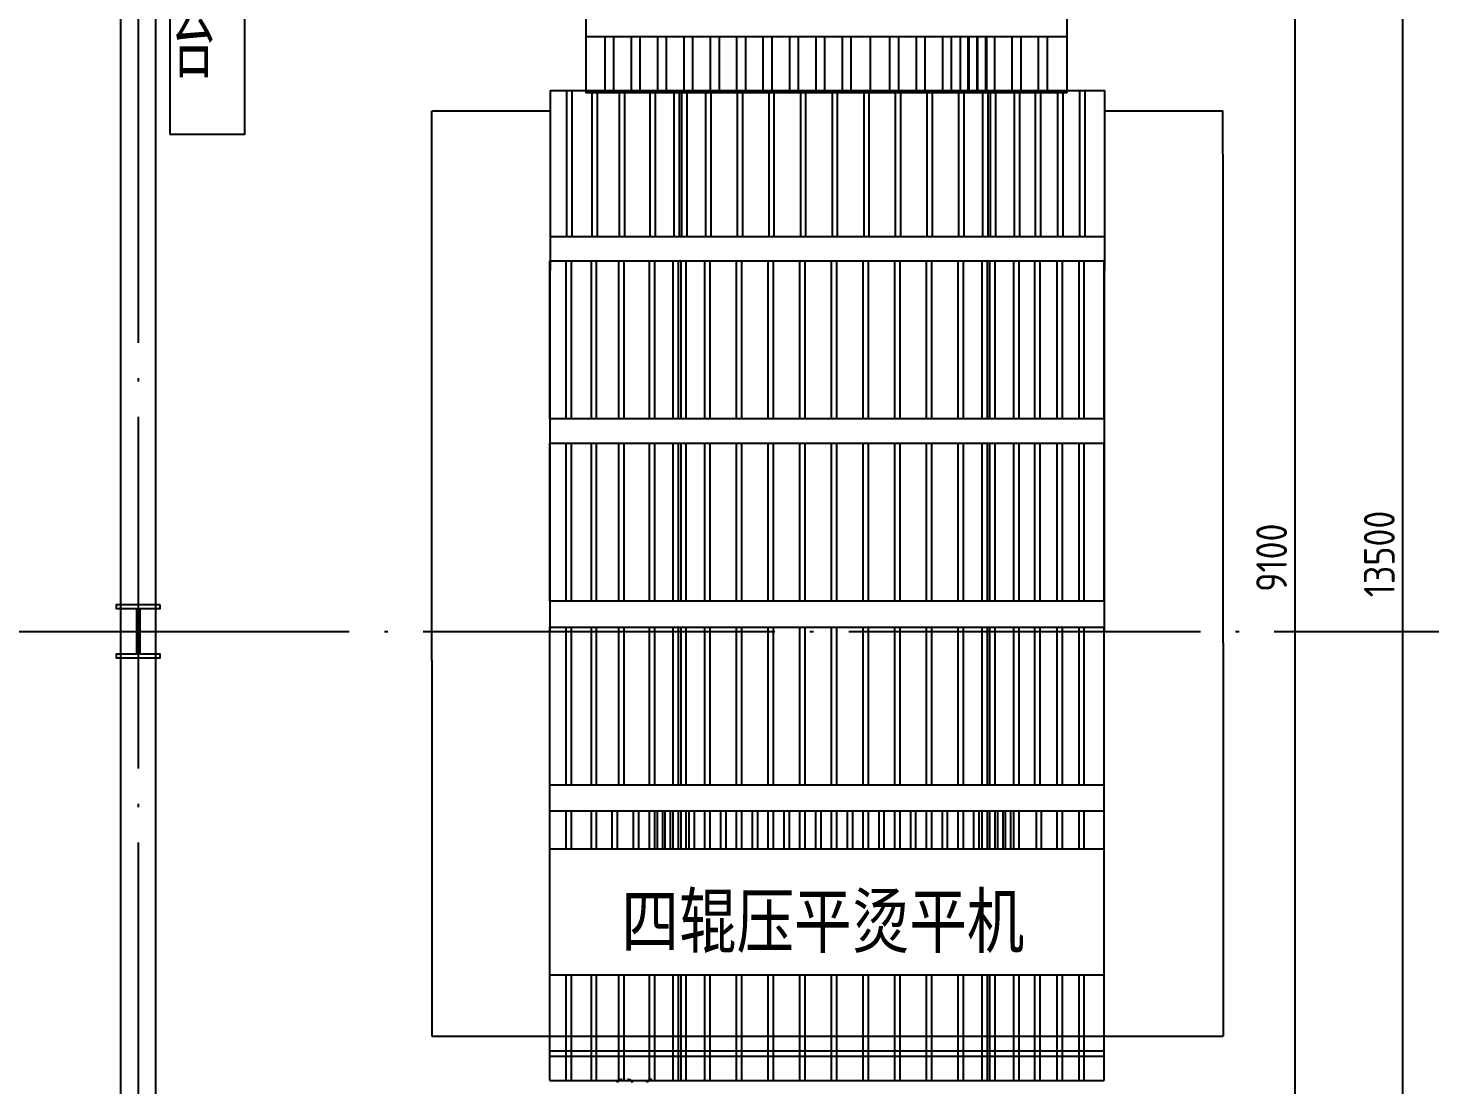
# Model space of a CAD drawing. Extents: x -2187 to 96136, y -11110 to 52208.
# Drawn here: x 20799 to 28771, y 17084 to 23094 of the extents above; entities that cross this region are included whole.
import ezdxf

# ---------------------------------------------------------------- set-up
doc = ezdxf.new("R2010")
doc.units = 0
doc.header["$LTSCALE"] = 1000
doc.header["$MEASUREMENT"] = 0
doc.linetypes.add('DOTE', pattern=[2.42, 2, -0.2, 0.02, -0.2])
for name, color, linetype in [('02', 7, 'Continuous'), ('11', 7, 'Continuous'), ('6-TAGGING 标注', 3, 'Continuous'), ('COLUMN', 4, 'Continuous'), ('DOTE', 14, 'DOTE'), ('WALL', 4, 'Continuous')]:
    doc.layers.add(name, color=color, linetype=linetype)
doc.styles.get("Standard").update_dxf_attribs({"font": 'gbenor.shx', "bigfont": 'gbcbig.shx'})
doc.styles.add('图纸中文说明', font='simplex.shx', dxfattribs={"width": 0.8, "bigfont": 'hztxt.shx'})
doc.dimstyles.new('ISO-25', dxfattribs={"dimscale": 70, "dimtxt": 2.5, "dimasz": 2.5, "dimexe": 1.25, "dimexo": 0.625, "dimtad": 1, "dimtxsty": 'Standard', "dimcen": 2.5, "dimadec": 0, "dimazin": 0, "dimtfac": 1, "dimtmove": 0, "dimatfit": 3, "dimfxl": 0, "dimarcsym": 0})

# ---------------------------------------------------------------- blocks, each defined once
blk = doc.blocks.new('*D96')
at = {"color": 0, "lineweight": -2}
for p, q in [((26749.4, 24632.1), (28089.6, 24632.1)), ((28002.1, 24457.1), (28002.1, 15707.1)), ((27322.1, 15532.1), (28089.6, 15532.1))]:
    blk.add_line(p, q, dxfattribs=at)
at = {"color": 0}
for points in [[(27973, 24457.1), (28031.3, 24457.1), (28002.1, 24632.1)], [(27973, 15707.1), (28031.3, 15707.1), (28002.1, 15532.1)]]:
    blk.add_solid(points, dxfattribs=at)
at = {"layer": 'Defpoints', "color": 0}
for p in [(26705.7, 24632.1), (27278.4, 15532.1), (28002.1, 15532.1)]:
    blk.add_point(p, dxfattribs=at)
at = {"color": 0, "insert": (27870.9, 20082.1), "char_height": 175, "attachment_point": 5, "rotation": 90}
blk.add_mtext('9100', dxfattribs=at)
blk = doc.blocks.new('*D95')
at = {"color": 0, "lineweight": -2}
for p, q in [((27851.4, 26853.4), (28702.3, 26853.4)), ((28614.8, 26678.4), (28614.8, 13528.4)), ((27640, 13353.4), (28702.3, 13353.4))]:
    blk.add_line(p, q, dxfattribs=at)
at = {"color": 0}
for points in [[(28585.6, 26678.4), (28644, 26678.4), (28614.8, 26853.4)], [(28585.6, 13528.4), (28644, 13528.4), (28614.8, 13353.4)]]:
    blk.add_solid(points, dxfattribs=at)
at = {"layer": 'Defpoints', "color": 0}
for p in [(27807.7, 26853.4), (27596.2, 13353.4), (28614.8, 13353.4)]:
    blk.add_point(p, dxfattribs=at)
at = {"color": 0, "insert": (28483.5, 20103.4), "char_height": 175, "attachment_point": 5, "rotation": 90}
blk.add_mtext('13500', dxfattribs=at)

msp = doc.modelspace()

# ---------------------------------------------------------------- linework, layer by layer
for p, q in [((26705.695, 22725.94), (23970.195, 22725.94)), ((27594.686, 19597.371), (27594.686, 22129.941)), ((23094.686, 19497.371), (23094.686, 22029.941)), ((23766.186, 17709.526), (23766.186, 18642.883)), ((26918.186, 17709.526), (26918.186, 18642.883))]:
    msp.add_line(p, q)
msp.add_lwpolyline([(21604.868, 22490.672), (22032.104, 22490.672), (22032.104, 23863.468), (21604.868, 23863.468)], close=True)
at = {"color": 7, "linetype": 'Continuous', "lineweight": 30, "ltscale": 0.2, "flags": 128}
for points in [[(24150.485, 17098.336), (24150.681, 17100.356), (24151.264, 17102.346), (24152.227, 17104.278), (24153.555, 17106.123), (24155.229, 17107.854), (24157.225, 17109.447), (24159.514, 17110.877), (24162.061, 17112.125), (24164.831, 17113.172), (24167.782, 17114.002), (24170.872, 17114.604), (24174.055, 17114.969), (24177.285, 17115.091)], [(24207.285, 17115.091), (24210.516, 17114.969), (24213.699, 17114.604), (24216.789, 17114.002), (24219.74, 17113.172), (24222.509, 17112.125), (24225.057, 17110.877), (24227.345, 17109.447), (24229.341, 17107.854), (24231.016, 17106.123), (24232.344, 17104.278), (24233.307, 17102.346), (24233.89, 17100.356), (24234.085, 17098.336)], [(24319.485, 17098.336), (24319.681, 17100.356), (24320.264, 17102.346), (24321.227, 17104.278), (24322.555, 17106.123), (24324.229, 17107.854), (24326.225, 17109.447), (24328.514, 17110.877), (24331.061, 17112.125), (24333.831, 17113.172), (24336.782, 17114.002), (24339.872, 17114.604), (24343.055, 17114.969), (24346.285, 17115.091)]]:
    msp.add_lwpolyline(points, dxfattribs=at)
at = {"color": 7, "linetype": 'Continuous', "lineweight": 30, "ltscale": 0.2}
for centre, start_param, end_param in [((24177.285, 17098.298), -1.57079633, 0), ((24207.285, 17098.298), 3.14159265, 4.71238898), ((24346.285, 17098.298), -1.57079633, 0)]:
    msp.add_ellipse(centre, major_axis=(-27.2, 0), ratio=0.62530403, start_param=start_param, end_param=end_param, dxfattribs=at)
at = {"layer": '02'}
for p, q in [((26705.695, 23043.301), (23970.195, 23043.301)), ((24080.195, 22724.651), (24080.195, 23043.301)), ((24130.195, 22724.651), (24130.195, 23043.301)), ((24230.195, 22724.651), (24230.195, 23043.301)), ((24280.195, 22724.651), (24280.195, 23043.301)), ((24380.195, 22724.651), (24380.195, 23043.301)), ((24430.195, 22724.651), (24430.195, 23043.301)), ((24530.195, 22724.651), (24530.195, 23043.301)), ((24580.195, 22724.651), (24580.195, 23043.301)), ((24680.195, 22724.651), (24680.195, 23043.301)), ((24730.195, 22724.651), (24730.195, 23043.301)), ((24830.195, 22724.651), (24830.195, 23043.301)), ((24880.195, 22724.651), (24880.195, 23043.301)), ((24980.195, 22724.651), (24980.195, 23043.301)), ((25030.195, 22724.651), (25030.195, 23043.301)), ((25130.195, 22724.651), (25130.195, 23043.301)), ((25180.195, 22724.651), (25180.195, 23043.301)), ((25280.195, 22724.651), (25280.195, 23043.301)), ((25330.195, 22724.651), (25330.195, 23043.301)), ((25430.195, 22724.651), (25430.195, 23043.301)), ((25480.195, 22724.651), (25480.195, 23043.301)), ((25590.195, 22724.651), (25590.195, 23043.301)), ((25700.612, 22724.651), (25700.612, 23043.301)), ((25750.612, 22724.651), (25750.612, 23043.301)), ((25850.612, 22724.651), (25850.612, 23043.301)), ((25900.612, 22724.651), (25900.612, 23043.301)), ((26000.612, 22724.651), (26000.612, 23043.301)), ((26050.612, 22724.651), (26050.612, 23043.301)), ((26101.012, 22724.651), (26101.012, 23043.301)), ((26146.112, 22724.651), (26146.112, 23043.301)), ((26150.612, 22724.651), (26150.612, 23043.301)), ((26151.012, 22724.651), (26151.012, 23043.301)), ((26195.712, 22724.651), (26195.712, 23043.301)), ((26200.612, 22724.651), (26200.612, 23043.301)), ((26246.112, 22724.651), (26246.112, 23043.301)), ((26251.012, 22724.651), (26251.012, 23043.301)), ((26296.112, 22724.651), (26296.112, 23043.301)), ((26296.112, 22724.651), (26296.112, 23043.301)), ((26396.112, 22724.651), (26396.112, 23043.301)), ((26446.112, 22724.651), (26446.112, 23043.301)), ((26546.112, 22724.651), (26546.112, 23043.301)), ((26596.112, 22724.651), (26596.112, 23043.301)), ((23766.186, 18642.883), (23770.685, 22738.373)), ((23770.685, 22738.373), (26922.685, 22738.373)), ((23863.455, 21908.118), (23863.455, 22738.373)), ((23893.455, 21908.118), (23893.455, 22738.373)), ((23920.685, 22738.373), (26772.685, 22738.373)), ((24006.928, 21908.118), (24006.928, 22738.373)), ((24036.928, 21908.118), (24036.928, 22738.373)), ((24162.856, 21908.118), (24162.856, 22738.373)), ((24192.856, 21908.118), (24192.856, 22738.373)), ((24336.928, 21908.118), (24336.928, 22738.373)), ((24366.928, 21908.118), (24366.928, 22738.373)), ((24472.928, 21908.118), (24472.928, 22738.373)), ((24472.928, 21908.118), (24472.928, 22738.373)), ((24472.928, 21908.118), (24472.928, 22738.373)), ((24502.928, 21908.118), (24502.928, 22738.373)), ((24502.928, 21908.118), (24502.928, 22738.373)), ((24502.928, 21908.118), (24502.928, 22738.373)), ((24516.928, 21908.118), (24516.928, 22738.373)), ((24546.928, 21908.118), (24546.928, 22738.373)), ((24652.928, 21908.118), (24652.928, 22738.373)), ((24652.928, 21908.118), (24652.928, 22738.373)), ((24652.928, 21908.118), (24652.928, 22738.373)), ((24652.928, 21908.118), (24652.928, 22738.373)), ((24682.928, 21908.118), (24682.928, 22738.373)), ((24682.928, 21908.118), (24682.928, 22738.373)), ((24682.928, 21908.118), (24682.928, 22738.373)), ((24682.928, 21908.118), (24682.928, 22738.373)), ((24832.928, 21908.118), (24832.928, 22738.373)), ((24832.928, 21908.118), (24832.928, 22738.373)), ((24832.928, 21908.118), (24832.928, 22738.373)), ((24832.928, 21908.118), (24832.928, 22738.373)), ((24862.928, 21908.118), (24862.928, 22738.373)), ((24862.928, 21908.118), (24862.928, 22738.373)), ((24862.928, 21908.118), (24862.928, 22738.373)), ((24862.928, 21908.118), (24862.928, 22738.373)), ((25012.928, 21908.118), (25012.928, 22738.373)), ((25012.928, 21908.118), (25012.928, 22738.373)), ((25042.928, 21908.118), (25042.928, 22738.373)), ((25042.928, 21908.118), (25042.928, 22738.373)), ((25192.928, 21908.118), (25192.928, 22738.373)), ((25192.928, 21908.118), (25192.928, 22738.373)), ((25222.928, 21908.118), (25222.928, 22738.373)), ((25222.928, 21908.118), (25222.928, 22738.373)), ((25372.928, 21908.118), (25372.928, 22738.373)), ((25372.928, 21908.118), (25372.928, 22738.373)), ((25372.928, 21908.118), (25372.928, 22738.373)), ((25372.928, 21908.118), (25372.928, 22738.373)), ((25402.928, 21908.118), (25402.928, 22738.373)), ((25402.928, 21908.118), (25402.928, 22738.373)), ((25402.928, 21908.118), (25402.928, 22738.373)), ((25402.928, 21908.118), (25402.928, 22738.373)), ((25552.928, 21908.118), (25552.928, 22738.373)), ((25552.928, 21908.118), (25552.928, 22738.373)), ((25552.928, 21908.118), (25552.928, 22738.373)), ((25552.928, 21908.118), (25552.928, 22738.373)), ((25552.928, 21908.118), (25552.928, 22738.373)), ((25582.928, 21908.118), (25582.928, 22738.373)), ((25582.928, 21908.118), (25582.928, 22738.373)), ((25582.928, 21908.118), (25582.928, 22738.373)), ((25582.928, 21908.118), (25582.928, 22738.373)), ((25582.928, 21908.118), (25582.928, 22738.373)), ((25732.928, 21908.118), (25732.928, 22738.373)), ((25732.928, 21908.118), (25732.928, 22738.373)), ((25732.928, 21908.118), (25732.928, 22738.373)), ((25762.928, 21908.118), (25762.928, 22738.373)), ((25762.928, 21908.118), (25762.928, 22738.373)), ((25762.928, 21908.118), (25762.928, 22738.373)), ((25912.928, 21908.118), (25912.928, 22738.373)), ((25942.928, 21908.118), (25942.928, 22738.373)), ((26092.928, 21908.118), (26092.928, 22738.373)), ((26092.928, 21908.118), (26092.928, 22738.373)), ((26092.928, 21908.118), (26092.928, 22738.373)), ((26122.928, 21908.118), (26122.928, 22738.373)), ((26122.928, 21908.118), (26122.928, 22738.373)), ((26122.928, 21908.118), (26122.928, 22738.373)), ((26228.928, 21908.118), (26228.928, 22738.373)), ((26228.928, 21908.118), (26228.928, 22738.373)), ((26228.928, 21908.118), (26228.928, 22738.373)), ((26258.928, 21908.118), (26258.928, 22738.373)), ((26258.928, 21908.118), (26258.928, 22738.373)), ((26258.928, 21908.118), (26258.928, 22738.373)), ((26272.928, 21908.118), (26272.928, 22738.373)), ((26272.928, 21908.118), (26272.928, 22738.373)), ((26272.928, 21908.118), (26272.928, 22738.373)), ((26272.928, 21908.118), (26272.928, 22738.373)), ((26302.928, 21908.118), (26302.928, 22738.373)), ((26302.928, 21908.118), (26302.928, 22738.373)), ((26302.928, 21908.118), (26302.928, 22738.373)), ((26302.928, 21908.118), (26302.928, 22738.373)), ((26408.928, 21908.118), (26408.928, 22738.373)), ((26438.928, 21908.118), (26438.928, 22738.373)), ((26528.455, 21908.118), (26528.455, 22738.373)), ((26558.455, 21908.118), (26558.455, 22738.373)), ((26655.747, 21908.118), (26655.747, 22738.373)), ((26685.747, 21908.118), (26685.747, 22738.373)), ((26780.09, 21908.118), (26780.09, 22738.373)), ((26810.09, 21908.118), (26810.09, 22738.373)), ((26918.186, 18642.883), (26922.685, 22738.373)), ((23099.185, 22623.44), (23770.685, 22623.44)), ((26922.685, 22623.44), (27593.185, 22623.44)), ((23770.685, 21908.118), (26922.685, 21908.118)), ((23766.186, 21770.336), (26918.186, 21770.336)), ((23766.186, 20873.956), (23766.186, 21770.336)), ((23858.956, 20873.956), (23858.956, 21770.336)), ((23888.956, 20873.956), (23888.956, 21770.336)), ((23916.186, 21770.336), (26768.186, 21770.336)), ((24002.429, 20873.956), (24002.429, 21770.336)), ((24032.429, 20873.956), (24032.429, 21770.336)), ((24158.357, 20873.956), (24158.357, 21770.336)), ((24188.357, 20873.956), (24188.357, 21770.336)), ((24332.429, 20873.956), (24332.429, 21770.336)), ((24362.429, 20873.956), (24362.429, 21770.336)), ((24468.429, 20873.956), (24468.429, 21770.336)), ((24468.429, 20873.956), (24468.429, 21770.336)), ((24468.429, 20873.956), (24468.429, 21770.336)), ((24498.429, 20873.956), (24498.429, 21770.336)), ((24498.429, 20873.956), (24498.429, 21770.336)), ((24498.429, 20873.956), (24498.429, 21770.336)), ((24512.429, 20873.956), (24512.429, 21770.336)), ((24542.429, 20873.956), (24542.429, 21770.336)), ((24648.429, 20873.956), (24648.429, 21770.336)), ((24648.429, 20873.956), (24648.429, 21770.336)), ((24648.429, 20873.956), (24648.429, 21770.336)), ((24648.429, 20873.956), (24648.429, 21770.336)), ((24678.429, 20873.956), (24678.429, 21770.336)), ((24678.429, 20873.956), (24678.429, 21770.336)), ((24678.429, 20873.956), (24678.429, 21770.336)), ((24678.429, 20873.956), (24678.429, 21770.336)), ((24828.429, 20873.956), (24828.429, 21770.336)), ((24828.429, 20873.956), (24828.429, 21770.336)), ((24828.429, 20873.956), (24828.429, 21770.336)), ((24828.429, 20873.956), (24828.429, 21770.336)), ((24858.429, 20873.956), (24858.429, 21770.336)), ((24858.429, 20873.956), (24858.429, 21770.336)), ((24858.429, 20873.956), (24858.429, 21770.336)), ((24858.429, 20873.956), (24858.429, 21770.336)), ((25008.429, 20873.956), (25008.429, 21770.336)), ((25008.429, 20873.956), (25008.429, 21770.336)), ((25038.429, 20873.956), (25038.429, 21770.336)), ((25038.429, 20873.956), (25038.429, 21770.336)), ((25188.429, 20873.956), (25188.429, 21770.336)), ((25188.429, 20873.956), (25188.429, 21770.336)), ((25218.429, 20873.956), (25218.429, 21770.336)), ((25218.429, 20873.956), (25218.429, 21770.336)), ((25368.429, 20873.956), (25368.429, 21770.336)), ((25368.429, 20873.956), (25368.429, 21770.336)), ((25368.429, 20873.956), (25368.429, 21770.336)), ((25368.429, 20873.956), (25368.429, 21770.336)), ((25398.429, 20873.956), (25398.429, 21770.336)), ((25398.429, 20873.956), (25398.429, 21770.336)), ((25398.429, 20873.956), (25398.429, 21770.336)), ((25398.429, 20873.956), (25398.429, 21770.336)), ((25548.429, 20873.956), (25548.429, 21770.336)), ((25548.429, 20873.956), (25548.429, 21770.336)), ((25548.429, 20873.956), (25548.429, 21770.336)), ((25548.429, 20873.956), (25548.429, 21770.336)), ((25548.429, 20873.956), (25548.429, 21770.336)), ((25578.429, 20873.956), (25578.429, 21770.336)), ((25578.429, 20873.956), (25578.429, 21770.336)), ((25578.429, 20873.956), (25578.429, 21770.336)), ((25578.429, 20873.956), (25578.429, 21770.336)), ((25578.429, 20873.956), (25578.429, 21770.336)), ((25728.429, 20873.956), (25728.429, 21770.336)), ((25728.429, 20873.956), (25728.429, 21770.336)), ((25728.429, 20873.956), (25728.429, 21770.336)), ((25758.429, 20873.956), (25758.429, 21770.336)), ((25758.429, 20873.956), (25758.429, 21770.336)), ((25758.429, 20873.956), (25758.429, 21770.336)), ((25908.429, 20873.956), (25908.429, 21770.336)), ((25938.429, 20873.956), (25938.429, 21770.336)), ((26088.429, 20873.956), (26088.429, 21770.336)), ((26088.429, 20873.956), (26088.429, 21770.336)), ((26088.429, 20873.956), (26088.429, 21770.336)), ((26118.429, 20873.956), (26118.429, 21770.336)), ((26118.429, 20873.956), (26118.429, 21770.336)), ((26118.429, 20873.956), (26118.429, 21770.336)), ((26224.429, 20873.956), (26224.429, 21770.336)), ((26224.429, 20873.956), (26224.429, 21770.336)), ((26224.429, 20873.956), (26224.429, 21770.336)), ((26254.429, 20873.956), (26254.429, 21770.336)), ((26254.429, 20873.956), (26254.429, 21770.336)), ((26254.429, 20873.956), (26254.429, 21770.336)), ((26268.429, 20873.956), (26268.429, 21770.336)), ((26268.429, 20873.956), (26268.429, 21770.336)), ((26268.429, 20873.956), (26268.429, 21770.336)), ((26268.429, 20873.956), (26268.429, 21770.336)), ((26298.429, 20873.956), (26298.429, 21770.336)), ((26298.429, 20873.956), (26298.429, 21770.336)), ((26298.429, 20873.956), (26298.429, 21770.336)), ((26298.429, 20873.956), (26298.429, 21770.336)), ((26404.429, 20873.956), (26404.429, 21770.336)), ((26434.429, 20873.956), (26434.429, 21770.336)), ((26523.956, 20873.956), (26523.956, 21770.336)), ((26553.956, 20873.956), (26553.956, 21770.336)), ((26651.248, 20873.956), (26651.248, 21770.336)), ((26681.248, 20873.956), (26681.248, 21770.336)), ((26775.591, 20873.956), (26775.591, 21770.336)), ((26805.591, 20873.956), (26805.591, 21770.336)), ((26918.186, 20873.956), (26918.186, 21770.336)), ((23766.186, 20873.956), (26918.186, 20873.956)), ((23766.186, 20732.766), (26918.186, 20732.766)), ((23766.186, 19836.386), (23766.186, 20732.766)), ((23858.956, 19836.386), (23858.956, 20732.766)), ((23888.956, 19836.386), (23888.956, 20732.766)), ((23916.186, 20732.766), (26768.186, 20732.766)), ((24002.429, 19836.386), (24002.429, 20732.766)), ((24032.429, 19836.386), (24032.429, 20732.766)), ((24158.357, 19836.386), (24158.357, 20732.766)), ((24188.357, 19836.386), (24188.357, 20732.766)), ((24332.429, 19836.386), (24332.429, 20732.766)), ((24362.429, 19836.386), (24362.429, 20732.766)), ((24468.429, 19836.386), (24468.429, 20732.766)), ((24468.429, 19836.386), (24468.429, 20732.766)), ((24468.429, 19836.386), (24468.429, 20732.766)), ((24498.429, 19836.386), (24498.429, 20732.766)), ((24498.429, 19836.386), (24498.429, 20732.766)), ((24498.429, 19836.386), (24498.429, 20732.766)), ((24512.429, 19836.386), (24512.429, 20732.766)), ((24542.429, 19836.386), (24542.429, 20732.766)), ((24648.429, 19836.386), (24648.429, 20732.766)), ((24648.429, 19836.386), (24648.429, 20732.766)), ((24648.429, 19836.386), (24648.429, 20732.766)), ((24648.429, 19836.386), (24648.429, 20732.766)), ((24678.429, 19836.386), (24678.429, 20732.766)), ((24678.429, 19836.386), (24678.429, 20732.766)), ((24678.429, 19836.386), (24678.429, 20732.766)), ((24678.429, 19836.386), (24678.429, 20732.766)), ((24828.429, 19836.386), (24828.429, 20732.766)), ((24828.429, 19836.386), (24828.429, 20732.766)), ((24828.429, 19836.386), (24828.429, 20732.766)), ((24828.429, 19836.386), (24828.429, 20732.766)), ((24858.429, 19836.386), (24858.429, 20732.766)), ((24858.429, 19836.386), (24858.429, 20732.766)), ((24858.429, 19836.386), (24858.429, 20732.766)), ((24858.429, 19836.386), (24858.429, 20732.766)), ((25008.429, 19836.386), (25008.429, 20732.766)), ((25008.429, 19836.386), (25008.429, 20732.766)), ((25038.429, 19836.386), (25038.429, 20732.766)), ((25038.429, 19836.386), (25038.429, 20732.766)), ((25188.429, 19836.386), (25188.429, 20732.766)), ((25188.429, 19836.386), (25188.429, 20732.766)), ((25218.429, 19836.386), (25218.429, 20732.766)), ((25218.429, 19836.386), (25218.429, 20732.766)), ((25368.429, 19836.386), (25368.429, 20732.766)), ((25368.429, 19836.386), (25368.429, 20732.766)), ((25368.429, 19836.386), (25368.429, 20732.766)), ((25368.429, 19836.386), (25368.429, 20732.766)), ((25398.429, 19836.386), (25398.429, 20732.766)), ((25398.429, 19836.386), (25398.429, 20732.766)), ((25398.429, 19836.386), (25398.429, 20732.766)), ((25398.429, 19836.386), (25398.429, 20732.766)), ((25548.429, 19836.386), (25548.429, 20732.766)), ((25548.429, 19836.386), (25548.429, 20732.766)), ((25548.429, 19836.386), (25548.429, 20732.766)), ((25548.429, 19836.386), (25548.429, 20732.766)), ((25548.429, 19836.386), (25548.429, 20732.766)), ((25578.429, 19836.386), (25578.429, 20732.766)), ((25578.429, 19836.386), (25578.429, 20732.766)), ((25578.429, 19836.386), (25578.429, 20732.766)), ((25578.429, 19836.386), (25578.429, 20732.766)), ((25578.429, 19836.386), (25578.429, 20732.766)), ((25728.429, 19836.386), (25728.429, 20732.766)), ((25728.429, 19836.386), (25728.429, 20732.766)), ((25728.429, 19836.386), (25728.429, 20732.766)), ((25758.429, 19836.386), (25758.429, 20732.766)), ((25758.429, 19836.386), (25758.429, 20732.766)), ((25758.429, 19836.386), (25758.429, 20732.766)), ((25908.429, 19836.386), (25908.429, 20732.766)), ((25938.429, 19836.386), (25938.429, 20732.766)), ((26088.429, 19836.386), (26088.429, 20732.766)), ((26088.429, 19836.386), (26088.429, 20732.766)), ((26088.429, 19836.386), (26088.429, 20732.766)), ((26118.429, 19836.386), (26118.429, 20732.766)), ((26118.429, 19836.386), (26118.429, 20732.766)), ((26118.429, 19836.386), (26118.429, 20732.766)), ((26224.429, 19836.386), (26224.429, 20732.766)), ((26224.429, 19836.386), (26224.429, 20732.766)), ((26224.429, 19836.386), (26224.429, 20732.766)), ((26254.429, 19836.386), (26254.429, 20732.766)), ((26254.429, 19836.386), (26254.429, 20732.766)), ((26254.429, 19836.386), (26254.429, 20732.766)), ((26268.429, 19836.386), (26268.429, 20732.766)), ((26268.429, 19836.386), (26268.429, 20732.766)), ((26268.429, 19836.386), (26268.429, 20732.766)), ((26268.429, 19836.386), (26268.429, 20732.766)), ((26298.429, 19836.386), (26298.429, 20732.766)), ((26298.429, 19836.386), (26298.429, 20732.766)), ((26298.429, 19836.386), (26298.429, 20732.766)), ((26298.429, 19836.386), (26298.429, 20732.766)), ((26404.429, 19836.386), (26404.429, 20732.766)), ((26434.429, 19836.386), (26434.429, 20732.766)), ((26523.956, 19836.386), (26523.956, 20732.766)), ((26553.956, 19836.386), (26553.956, 20732.766)), ((26651.248, 19836.386), (26651.248, 20732.766)), ((26681.248, 19836.386), (26681.248, 20732.766)), ((26775.591, 19836.386), (26775.591, 20732.766)), ((26805.591, 19836.386), (26805.591, 20732.766)), ((26918.186, 19836.386), (26918.186, 20732.766)), ((23766.186, 19836.386), (26918.186, 19836.386)), ((23766.186, 19687.766), (26918.186, 19687.766)), ((23766.186, 18791.386), (23766.186, 19687.766)), ((23858.956, 18791.386), (23858.956, 19687.766)), ((23888.956, 18791.386), (23888.956, 19687.766)), ((23916.186, 19687.766), (26768.186, 19687.766)), ((24002.429, 18791.386), (24002.429, 19687.766)), ((24032.429, 18791.386), (24032.429, 19687.766)), ((24158.357, 18791.386), (24158.357, 19687.766)), ((24188.357, 18791.386), (24188.357, 19687.766)), ((24332.429, 18791.386), (24332.429, 19687.766)), ((24362.429, 18791.386), (24362.429, 19687.766)), ((24468.429, 18791.386), (24468.429, 19687.766)), ((24468.429, 18791.386), (24468.429, 19687.766)), ((24468.429, 18791.386), (24468.429, 19687.766)), ((24498.429, 18791.386), (24498.429, 19687.766)), ((24498.429, 18791.386), (24498.429, 19687.766)), ((24498.429, 18791.386), (24498.429, 19687.766)), ((24512.429, 18791.386), (24512.429, 19687.766)), ((24542.429, 18791.386), (24542.429, 19687.766)), ((24648.429, 18791.386), (24648.429, 19687.766)), ((24648.429, 18791.386), (24648.429, 19687.766)), ((24648.429, 18791.386), (24648.429, 19687.766)), ((24648.429, 18791.386), (24648.429, 19687.766)), ((24678.429, 18791.386), (24678.429, 19687.766)), ((24678.429, 18791.386), (24678.429, 19687.766)), ((24678.429, 18791.386), (24678.429, 19687.766)), ((24678.429, 18791.386), (24678.429, 19687.766)), ((24828.429, 18791.386), (24828.429, 19687.766)), ((24828.429, 18791.386), (24828.429, 19687.766)), ((24828.429, 18791.386), (24828.429, 19687.766)), ((24828.429, 18791.386), (24828.429, 19687.766)), ((24858.429, 18791.386), (24858.429, 19687.766)), ((24858.429, 18791.386), (24858.429, 19687.766)), ((24858.429, 18791.386), (24858.429, 19687.766)), ((24858.429, 18791.386), (24858.429, 19687.766)), ((25008.429, 18791.386), (25008.429, 19687.766)), ((25008.429, 18791.386), (25008.429, 19687.766)), ((25038.429, 18791.386), (25038.429, 19687.766)), ((25038.429, 18791.386), (25038.429, 19687.766)), ((25188.429, 18791.386), (25188.429, 19687.766)), ((25188.429, 18791.386), (25188.429, 19687.766)), ((25218.429, 18791.386), (25218.429, 19687.766)), ((25218.429, 18791.386), (25218.429, 19687.766)), ((25368.429, 18791.386), (25368.429, 19687.766)), ((25368.429, 18791.386), (25368.429, 19687.766)), ((25368.429, 18791.386), (25368.429, 19687.766)), ((25368.429, 18791.386), (25368.429, 19687.766)), ((25398.429, 18791.386), (25398.429, 19687.766)), ((25398.429, 18791.386), (25398.429, 19687.766)), ((25398.429, 18791.386), (25398.429, 19687.766)), ((25398.429, 18791.386), (25398.429, 19687.766)), ((25548.429, 18791.386), (25548.429, 19687.766)), ((25548.429, 18791.386), (25548.429, 19687.766)), ((25548.429, 18791.386), (25548.429, 19687.766)), ((25548.429, 18791.386), (25548.429, 19687.766)), ((25548.429, 18791.386), (25548.429, 19687.766)), ((25578.429, 18791.386), (25578.429, 19687.766)), ((25578.429, 18791.386), (25578.429, 19687.766)), ((25578.429, 18791.386), (25578.429, 19687.766)), ((25578.429, 18791.386), (25578.429, 19687.766)), ((25578.429, 18791.386), (25578.429, 19687.766)), ((25728.429, 18791.386), (25728.429, 19687.766)), ((25728.429, 18791.386), (25728.429, 19687.766)), ((25728.429, 18791.386), (25728.429, 19687.766)), ((25758.429, 18791.386), (25758.429, 19687.766)), ((25758.429, 18791.386), (25758.429, 19687.766)), ((25758.429, 18791.386), (25758.429, 19687.766)), ((25908.429, 18791.386), (25908.429, 19687.766)), ((25938.429, 18791.386), (25938.429, 19687.766)), ((26088.429, 18791.386), (26088.429, 19687.766)), ((26088.429, 18791.386), (26088.429, 19687.766)), ((26088.429, 18791.386), (26088.429, 19687.766)), ((26118.429, 18791.386), (26118.429, 19687.766)), ((26118.429, 18791.386), (26118.429, 19687.766)), ((26118.429, 18791.386), (26118.429, 19687.766)), ((26224.429, 18791.386), (26224.429, 19687.766)), ((26224.429, 18791.386), (26224.429, 19687.766)), ((26224.429, 18791.386), (26224.429, 19687.766)), ((26254.429, 18791.386), (26254.429, 19687.766)), ((26254.429, 18791.386), (26254.429, 19687.766)), ((26254.429, 18791.386), (26254.429, 19687.766)), ((26268.429, 18791.386), (26268.429, 19687.766)), ((26268.429, 18791.386), (26268.429, 19687.766)), ((26268.429, 18791.386), (26268.429, 19687.766)), ((26268.429, 18791.386), (26268.429, 19687.766)), ((26298.429, 18791.386), (26298.429, 19687.766)), ((26298.429, 18791.386), (26298.429, 19687.766)), ((26298.429, 18791.386), (26298.429, 19687.766)), ((26298.429, 18791.386), (26298.429, 19687.766)), ((26404.429, 18791.386), (26404.429, 19687.766)), ((26434.429, 18791.386), (26434.429, 19687.766)), ((26523.956, 18791.386), (26523.956, 19687.766)), ((26553.956, 18791.386), (26553.956, 19687.766)), ((26651.248, 18791.386), (26651.248, 19687.766)), ((26681.248, 18791.386), (26681.248, 19687.766)), ((26775.591, 18791.386), (26775.591, 19687.766)), ((26805.591, 18791.386), (26805.591, 19687.766)), ((26918.186, 18791.386), (26918.186, 19687.766)), ((27594.686, 19597.371), (27594.686, 17360.804)), ((23094.686, 19497.371), (23094.686, 17360.804)), ((23766.186, 18791.386), (26918.186, 18791.386)), ((23766.186, 18642.883), (26918.186, 18642.883)), ((23858.956, 18427.304), (23858.956, 18642.883)), ((23888.956, 18427.304), (23888.956, 18642.883)), ((24002.429, 18427.304), (24002.429, 18642.883)), ((24032.429, 18427.304), (24032.429, 18642.883)), ((24120.165, 18427.304), (24120.165, 18642.883)), ((24150.165, 18427.304), (24150.165, 18642.883)), ((24242.429, 18427.304), (24242.429, 18642.883)), ((24272.429, 18427.304), (24272.429, 18642.883)), ((24332.429, 18427.304), (24332.429, 18642.883)), ((24362.429, 18427.304), (24362.429, 18642.883)), ((24378.429, 18427.304), (24378.429, 18642.883)), ((24408.429, 18427.304), (24408.429, 18642.883)), ((24422.429, 18427.304), (24422.429, 18642.883)), ((24452.429, 18427.304), (24452.429, 18642.883)), ((24468.429, 18427.304), (24468.429, 18642.883)), ((24498.429, 18427.304), (24498.429, 18642.883)), ((24512.429, 18427.304), (24512.429, 18642.883)), ((24542.429, 18427.304), (24542.429, 18642.883)), ((24558.429, 18427.304), (24558.429, 18642.883)), ((24588.429, 18427.304), (24588.429, 18642.883)), ((24648.429, 18427.304), (24648.429, 18642.883)), ((24678.429, 18427.304), (24678.429, 18642.883)), ((24738.429, 18427.304), (24738.429, 18642.883)), ((24768.429, 18427.304), (24768.429, 18642.883)), ((24828.429, 18427.304), (24828.429, 18642.883)), ((24858.429, 18427.304), (24858.429, 18642.883)), ((24918.429, 18427.304), (24918.429, 18642.883)), ((24948.429, 18427.304), (24948.429, 18642.883)), ((25008.429, 18427.304), (25008.429, 18642.883)), ((25038.429, 18427.304), (25038.429, 18642.883)), ((25098.429, 18427.304), (25098.429, 18642.883)), ((25128.429, 18427.304), (25128.429, 18642.883)), ((25188.429, 18427.304), (25188.429, 18642.883)), ((25218.429, 18427.304), (25218.429, 18642.883)), ((25278.429, 18427.304), (25278.429, 18642.883)), ((25308.429, 18427.304), (25308.429, 18642.883)), ((25368.429, 18427.304), (25368.429, 18642.883)), ((25398.429, 18427.304), (25398.429, 18642.883)), ((25458.429, 18427.304), (25458.429, 18642.883)), ((25488.429, 18427.304), (25488.429, 18642.883)), ((25548.429, 18427.304), (25548.429, 18642.883)), ((25578.429, 18427.304), (25578.429, 18642.883)), ((25638.429, 18427.304), (25638.429, 18642.883)), ((25668.429, 18427.304), (25668.429, 18642.883)), ((25728.429, 18427.304), (25728.429, 18642.883)), ((25758.429, 18427.304), (25758.429, 18642.883)), ((25818.429, 18427.304), (25818.429, 18642.883)), ((25848.429, 18427.304), (25848.429, 18642.883)), ((25908.429, 18427.304), (25908.429, 18642.883)), ((25938.429, 18427.304), (25938.429, 18642.883)), ((25998.429, 18427.304), (25998.429, 18642.883)), ((26028.429, 18427.304), (26028.429, 18642.883)), ((26088.429, 18427.304), (26088.429, 18642.883)), ((26118.429, 18427.304), (26118.429, 18642.883)), ((26178.429, 18427.304), (26178.429, 18642.883)), ((26208.429, 18427.304), (26208.429, 18642.883)), ((26224.429, 18427.304), (26224.429, 18642.883)), ((26254.429, 18427.304), (26254.429, 18642.883)), ((26268.429, 18427.304), (26268.429, 18642.883)), ((26298.429, 18427.304), (26298.429, 18642.883)), ((26314.429, 18427.304), (26314.429, 18642.883)), ((26344.429, 18427.304), (26344.429, 18642.883)), ((26358.429, 18427.304), (26358.429, 18642.883)), ((26388.429, 18427.304), (26388.429, 18642.883)), ((26404.429, 18427.304), (26404.429, 18642.883)), ((26434.429, 18427.304), (26434.429, 18642.883)), ((26533.169, 18427.304), (26533.169, 18642.883)), ((26563.169, 18427.304), (26563.169, 18642.883)), ((26651.248, 18427.304), (26651.248, 18642.883)), ((26681.248, 18427.304), (26681.248, 18642.883)), ((26775.591, 18427.304), (26775.591, 18642.883)), ((26805.591, 18427.304), (26805.591, 18642.883)), ((24378.429, 18427.304), (24378.429, 18527.304)), ((24408.429, 18427.304), (24408.429, 18527.304)), ((24468.429, 18427.304), (24468.429, 18527.304)), ((24468.429, 18427.304), (24468.429, 18527.304)), ((24498.429, 18427.304), (24498.429, 18527.304)), ((24498.429, 18427.304), (24498.429, 18527.304)), ((24558.429, 18427.304), (24558.429, 18527.304)), ((24558.429, 18427.304), (24558.429, 18527.304)), ((24558.429, 18427.304), (24558.429, 18527.304)), ((24588.429, 18427.304), (24588.429, 18527.304)), ((24588.429, 18427.304), (24588.429, 18527.304)), ((24588.429, 18427.304), (24588.429, 18527.304)), ((24648.429, 18427.304), (24648.429, 18527.304)), ((24648.429, 18427.304), (24648.429, 18527.304)), ((24648.429, 18427.304), (24648.429, 18527.304)), ((24678.429, 18427.304), (24678.429, 18527.304)), ((24678.429, 18427.304), (24678.429, 18527.304)), ((24678.429, 18427.304), (24678.429, 18527.304)), ((24738.429, 18427.304), (24738.429, 18527.304)), ((24738.429, 18427.304), (24738.429, 18527.304)), ((24738.429, 18427.304), (24738.429, 18527.304)), ((24738.429, 18427.304), (24738.429, 18527.304)), ((24768.429, 18427.304), (24768.429, 18527.304)), ((24768.429, 18427.304), (24768.429, 18527.304)), ((24768.429, 18427.304), (24768.429, 18527.304)), ((24768.429, 18427.304), (24768.429, 18527.304)), ((24828.429, 18427.304), (24828.429, 18527.304)), ((24828.429, 18427.304), (24828.429, 18527.304)), ((24828.429, 18427.304), (24828.429, 18527.304)), ((24858.429, 18427.304), (24858.429, 18527.304)), ((24858.429, 18427.304), (24858.429, 18527.304)), ((24858.429, 18427.304), (24858.429, 18527.304)), ((24918.429, 18427.304), (24918.429, 18527.304)), ((24918.429, 18427.304), (24918.429, 18527.304)), ((24948.429, 18427.304), (24948.429, 18527.304)), ((24948.429, 18427.304), (24948.429, 18527.304)), ((25008.429, 18427.304), (25008.429, 18527.304)), ((25038.429, 18427.304), (25038.429, 18527.304)), ((25188.429, 18427.304), (25188.429, 18527.304)), ((25218.429, 18427.304), (25218.429, 18527.304)), ((25278.429, 18427.304), (25278.429, 18527.304)), ((25278.429, 18427.304), (25278.429, 18527.304)), ((25308.429, 18427.304), (25308.429, 18527.304)), ((25308.429, 18427.304), (25308.429, 18527.304)), ((25368.429, 18427.304), (25368.429, 18527.304)), ((25368.429, 18427.304), (25368.429, 18527.304)), ((25368.429, 18427.304), (25368.429, 18527.304)), ((25398.429, 18427.304), (25398.429, 18527.304)), ((25398.429, 18427.304), (25398.429, 18527.304)), ((25398.429, 18427.304), (25398.429, 18527.304)), ((25458.429, 18427.304), (25458.429, 18527.304)), ((25458.429, 18427.304), (25458.429, 18527.304)), ((25458.429, 18427.304), (25458.429, 18527.304)), ((25488.429, 18427.304), (25488.429, 18527.304)), ((25488.429, 18427.304), (25488.429, 18527.304)), ((25488.429, 18427.304), (25488.429, 18527.304)), ((25548.429, 18427.304), (25548.429, 18527.304)), ((25548.429, 18427.304), (25548.429, 18527.304)), ((25548.429, 18427.304), (25548.429, 18527.304)), ((25548.429, 18427.304), (25548.429, 18527.304)), ((25578.429, 18427.304), (25578.429, 18527.304)), ((25578.429, 18427.304), (25578.429, 18527.304)), ((25578.429, 18427.304), (25578.429, 18527.304)), ((25578.429, 18427.304), (25578.429, 18527.304)), ((25638.429, 18427.304), (25638.429, 18527.304)), ((25638.429, 18427.304), (25638.429, 18527.304)), ((25638.429, 18427.304), (25638.429, 18527.304)), ((25668.429, 18427.304), (25668.429, 18527.304)), ((25668.429, 18427.304), (25668.429, 18527.304)), ((25668.429, 18427.304), (25668.429, 18527.304)), ((25728.429, 18427.304), (25728.429, 18527.304)), ((25728.429, 18427.304), (25728.429, 18527.304)), ((25758.429, 18427.304), (25758.429, 18527.304)), ((25758.429, 18427.304), (25758.429, 18527.304)), ((25818.429, 18427.304), (25818.429, 18527.304)), ((25848.429, 18427.304), (25848.429, 18527.304)), ((25998.429, 18427.304), (25998.429, 18527.304)), ((26028.429, 18427.304), (26028.429, 18527.304)), ((26088.429, 18427.304), (26088.429, 18527.304)), ((26088.429, 18427.304), (26088.429, 18527.304)), ((26118.429, 18427.304), (26118.429, 18527.304)), ((26118.429, 18427.304), (26118.429, 18527.304)), ((26178.429, 18427.304), (26178.429, 18527.304)), ((26178.429, 18427.304), (26178.429, 18527.304)), ((26178.429, 18427.304), (26178.429, 18527.304)), ((26208.429, 18427.304), (26208.429, 18527.304)), ((26208.429, 18427.304), (26208.429, 18527.304)), ((26208.429, 18427.304), (26208.429, 18527.304)), ((26224.429, 18427.304), (26224.429, 18527.304)), ((26224.429, 18427.304), (26224.429, 18527.304)), ((26254.429, 18427.304), (26254.429, 18527.304)), ((26254.429, 18427.304), (26254.429, 18527.304)), ((26268.429, 18427.304), (26268.429, 18527.304)), ((26268.429, 18427.304), (26268.429, 18527.304)), ((26268.429, 18427.304), (26268.429, 18527.304)), ((26298.429, 18427.304), (26298.429, 18527.304)), ((26298.429, 18427.304), (26298.429, 18527.304)), ((26298.429, 18427.304), (26298.429, 18527.304)), ((26314.429, 18427.304), (26314.429, 18527.304)), ((26344.429, 18427.304), (26344.429, 18527.304)), ((26358.429, 18427.304), (26358.429, 18527.304)), ((26358.429, 18427.304), (26358.429, 18527.304)), ((26358.429, 18427.304), (26358.429, 18527.304)), ((26388.429, 18427.304), (26388.429, 18527.304)), ((26388.429, 18427.304), (26388.429, 18527.304)), ((26388.429, 18427.304), (26388.429, 18527.304)), ((23766.186, 18427.304), (26918.186, 18427.304)), ((23766.186, 17709.526), (26918.186, 17709.526)), ((23766.186, 17109.526), (23766.186, 17709.526)), ((23858.956, 17109.526), (23858.956, 17709.526)), ((23888.956, 17109.526), (23888.956, 17709.526)), ((23916.186, 17709.526), (26768.186, 17709.526)), ((24002.429, 17109.526), (24002.429, 17709.526)), ((24032.429, 17109.526), (24032.429, 17709.526)), ((24158.357, 17109.526), (24158.357, 17709.526)), ((24188.357, 17109.526), (24188.357, 17709.526)), ((24332.429, 17109.526), (24332.429, 17709.526)), ((24362.429, 17109.526), (24362.429, 17709.526)), ((24468.429, 17109.526), (24468.429, 17709.526)), ((24468.429, 17109.526), (24468.429, 17709.526)), ((24468.429, 17109.526), (24468.429, 17709.526)), ((24498.429, 17109.526), (24498.429, 17709.526)), ((24498.429, 17109.526), (24498.429, 17709.526)), ((24498.429, 17109.526), (24498.429, 17709.526)), ((24512.429, 17109.526), (24512.429, 17709.526)), ((24542.429, 17109.526), (24542.429, 17709.526)), ((24648.429, 17109.526), (24648.429, 17709.526)), ((24648.429, 17109.526), (24648.429, 17709.526)), ((24648.429, 17109.526), (24648.429, 17709.526)), ((24648.429, 17109.526), (24648.429, 17709.526)), ((24678.429, 17109.526), (24678.429, 17709.526)), ((24678.429, 17109.526), (24678.429, 17709.526)), ((24678.429, 17109.526), (24678.429, 17709.526)), ((24678.429, 17109.526), (24678.429, 17709.526)), ((24828.429, 17109.526), (24828.429, 17709.526)), ((24828.429, 17109.526), (24828.429, 17709.526)), ((24828.429, 17109.526), (24828.429, 17709.526)), ((24828.429, 17109.526), (24828.429, 17709.526)), ((24858.429, 17109.526), (24858.429, 17709.526)), ((24858.429, 17109.526), (24858.429, 17709.526)), ((24858.429, 17109.526), (24858.429, 17709.526)), ((24858.429, 17109.526), (24858.429, 17709.526)), ((25008.429, 17109.526), (25008.429, 17709.526)), ((25008.429, 17109.526), (25008.429, 17709.526)), ((25038.429, 17109.526), (25038.429, 17709.526)), ((25038.429, 17109.526), (25038.429, 17709.526)), ((25188.429, 17109.526), (25188.429, 17709.526)), ((25188.429, 17109.526), (25188.429, 17709.526)), ((25218.429, 17109.526), (25218.429, 17709.526)), ((25218.429, 17109.526), (25218.429, 17709.526)), ((25368.429, 17109.526), (25368.429, 17709.526)), ((25368.429, 17109.526), (25368.429, 17709.526)), ((25368.429, 17109.526), (25368.429, 17709.526)), ((25368.429, 17109.526), (25368.429, 17709.526)), ((25398.429, 17109.526), (25398.429, 17709.526)), ((25398.429, 17109.526), (25398.429, 17709.526)), ((25398.429, 17109.526), (25398.429, 17709.526)), ((25398.429, 17109.526), (25398.429, 17709.526)), ((25548.429, 17109.526), (25548.429, 17709.526)), ((25548.429, 17109.526), (25548.429, 17709.526)), ((25548.429, 17109.526), (25548.429, 17709.526)), ((25548.429, 17109.526), (25548.429, 17709.526)), ((25548.429, 17109.526), (25548.429, 17709.526)), ((25578.429, 17109.526), (25578.429, 17709.526)), ((25578.429, 17109.526), (25578.429, 17709.526)), ((25578.429, 17109.526), (25578.429, 17709.526)), ((25578.429, 17109.526), (25578.429, 17709.526)), ((25578.429, 17109.526), (25578.429, 17709.526)), ((25728.429, 17109.526), (25728.429, 17709.526)), ((25728.429, 17109.526), (25728.429, 17709.526)), ((25728.429, 17109.526), (25728.429, 17709.526)), ((25758.429, 17109.526), (25758.429, 17709.526)), ((25758.429, 17109.526), (25758.429, 17709.526)), ((25758.429, 17109.526), (25758.429, 17709.526)), ((25908.429, 17109.526), (25908.429, 17709.526)), ((25938.429, 17109.526), (25938.429, 17709.526)), ((26088.429, 17109.526), (26088.429, 17709.526)), ((26088.429, 17109.526), (26088.429, 17709.526)), ((26088.429, 17109.526), (26088.429, 17709.526)), ((26118.429, 17109.526), (26118.429, 17709.526)), ((26118.429, 17109.526), (26118.429, 17709.526)), ((26118.429, 17109.526), (26118.429, 17709.526)), ((26224.429, 17109.526), (26224.429, 17709.526)), ((26224.429, 17109.526), (26224.429, 17709.526)), ((26224.429, 17109.526), (26224.429, 17709.526)), ((26254.429, 17109.526), (26254.429, 17709.526)), ((26254.429, 17109.526), (26254.429, 17709.526)), ((26254.429, 17109.526), (26254.429, 17709.526)), ((26268.429, 17109.526), (26268.429, 17709.526)), ((26268.429, 17109.526), (26268.429, 17709.526)), ((26268.429, 17109.526), (26268.429, 17709.526)), ((26268.429, 17109.526), (26268.429, 17709.526)), ((26298.429, 17109.526), (26298.429, 17709.526)), ((26298.429, 17109.526), (26298.429, 17709.526)), ((26298.429, 17109.526), (26298.429, 17709.526)), ((26298.429, 17109.526), (26298.429, 17709.526)), ((26404.429, 17109.526), (26404.429, 17709.526)), ((26434.429, 17109.526), (26434.429, 17709.526)), ((26523.956, 17109.526), (26523.956, 17709.526)), ((26553.956, 17109.526), (26553.956, 17709.526)), ((26651.248, 17109.526), (26651.248, 17709.526)), ((26681.248, 17109.526), (26681.248, 17709.526)), ((26775.591, 17109.526), (26775.591, 17709.526)), ((26805.591, 17109.526), (26805.591, 17709.526)), ((26918.186, 17109.526), (26918.186, 17709.526)), ((23094.686, 17360.804), (27594.686, 17360.804)), ((23766.186, 17277.615), (26918.186, 17277.615)), ((23766.186, 17247.615), (26918.186, 17247.615)), ((23766.186, 17109.526), (26918.186, 17109.526))]:
    msp.add_line(p, q, dxfattribs=at)
at = {"layer": '11'}
for p, q in [((23970.195, 24415.101), (23970.195, 22724.651)), ((26705.695, 24415.101), (26705.695, 22724.651))]:
    msp.add_line(p, q, dxfattribs=at)
at = {"layer": '6-TAGGING 标注', "color": 7}
for p, q in [((23094.686, 22029.941), (23094.686, 22623.44)), ((27594.686, 22129.941), (27593.185, 22623.44))]:
    msp.add_line(p, q, dxfattribs=at)
at = {"layer": 'COLUMN'}
msp.add_lwpolyline([(21550.665, 19813.27), (21300.665, 19813.27), (21300.665, 19793.27), (21415.665, 19793.27), (21415.665, 19533.27), (21300.665, 19533.27), (21300.665, 19513.27), (21550.665, 19513.27), (21550.665, 19533.27), (21435.665, 19533.27), (21435.665, 19793.27), (21550.665, 19793.27)], close=True, dxfattribs=at)
at = {"layer": 'DOTE'}
for p, q in [((21425.665, 42663.27), (21425.665, -3336.73)), ((8525.665, 19663.27), (92525.665, 19663.27))]:
    msp.add_line(p, q, dxfattribs=at)
at = {"layer": 'WALL'}
for p, q in [((21325.665, 7763.27), (21325.665, 28093.27)), ((21525.665, 7763.27), (21525.665, 28093.27))]:
    msp.add_line(p, q, dxfattribs=at)

# ---------------------------------------------------------------- texts
at = {"insert": (21741.404, 23745.654), "char_height": 350, "width": 146.56396, "attachment_point": 2}
msp.add_mtext('烫台', dxfattribs=at)
at = {"color": 1, "insert": (26464.865, 17833.726), "char_height": 300, "width": 2428.892, "attachment_point": 9, "style": '图纸中文说明'}
msp.add_mtext('{\\fSimSun|b0|i0|c134|p2;四辊压平烫平机}', dxfattribs=at)

# ---------------------------------------------------------------- dimensions: what is measured, and where the dimension line sits
at = {"color": 1}
for base, p1, p2, picture, middle in [((28614.796, 13353.411), (27807.682, 26853.407), (27596.237, 13353.411), '*D95', (28614.796, 20103.409)), ((28002.142, 15532.103), (26705.695, 24632.101), (27278.399, 15532.103), '*D96', (28002.142, 20082.102))]:
    dim = msp.add_linear_dim(base=base, p1=p1, p2=p2, angle=90, dimstyle='ISO-25', dxfattribs=at)
    dim.commit()
    dim.dimension.update_dxf_attribs({"geometry": picture, "text_midpoint": middle, "dimtype": 160})

doc.saveas('drawing.dxf')
